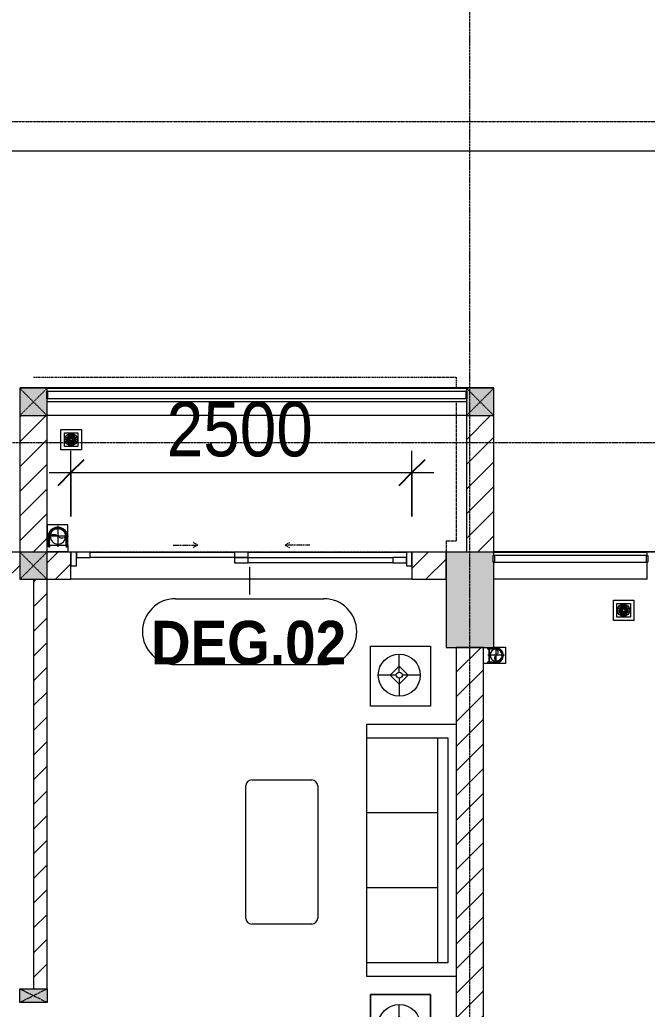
# Model space of a CAD drawing. Header units: millimetres. Extents: x 1591 to 240306, y -15958 to 82755.
# Drawn here: x 68654 to 73254, y 41187 to 48437 of the extents above; entities that cross this region are included whole.
import ezdxf

# ---------------------------------------------------------------- set-up
doc = ezdxf.new("R2010")
doc.units = ezdxf.units.MM
for name, pattern in [('Dash', [6, 3, -3]), ('Dash 1_8_', [6.35, 3.175, -3.175]), ('Dash Dot 3_16_', [7.9375, 4.7625, -1.5875, 0, -1.5875]), ('Grid Line', [22.225, 12.7, -3.175, 3.175, -3.175]), ('IMPORT-CENTER _2_', [40.64, 25.4, -5.08, 5.08, -5.08])]:
    doc.linetypes.add(name, pattern=pattern)
for name, color, linetype, lineweight in [('0-1', 7, 'Continuous', 5), ('A-ANNO-DIMS', 211, 'Continuous', 9), ('A-ANNO-DIMS-160', 211, 'Continuous', 9), ('A-AREA', 32, 'Dash 1_8_', 9), ('A-DOOR', 31, 'Continuous', 9), ('A-DOOR-FRAM', 31, 'Continuous', 9), ('A-DOOR-HDLN', 31, 'Dash', 9), ('A-DOOR-IDEN', 31, 'Continuous', 9), ('A-FLOR-2', 9, 'Continuous', 9), ('A-FLOR-HRAL', 11, 'Continuous', 9), ('A-FLOR-HRAL-1', 254, 'Continuous', 9), ('A-FLOR-HRAL-2', 9, 'Continuous', 9), ('A-WALL', 113, 'Continuous', 9), ('A-WALL-1', 253, 'Continuous', 18), ('A-WALL-2', 9, 'Continuous', 9), ('A-WALL-3', 113, 'Continuous', 18), ('A-WALL-PATT-1', 10, 'Continuous', 9), ('A-WALL-PATT-2', 111, 'Continuous', 9), ('G-ANNO-SYMB-1', 111, 'Dash Dot 3_16_', 18), ('G-IMPT-2', 8, 'IMPORT-CENTER _2_', 9), ('G-IMPT-3', 8, 'Continuous', 9), ('I-FURN', 30, 'Continuous', 9), ('I-FURN-1', 254, 'Continuous', 9), ('M-EQPM', 50, 'Continuous', 9), ('S-COLS', 52, 'Continuous', 9), ('S-COLS-1', 52, 'Continuous', 5), ('S-COLS-2', 7, 'Continuous', 18), ('S-COLS-3', 254, 'Continuous', 9), ('S-COLS-4', 253, 'Continuous', 18), ('S-COLS-5', 52, 'Continuous', 18), ('S-COLS-HDLN', 52, 'Dash', 9), ('S-COLS-HDLN-1', 9, 'Dash', 9), ('S-GRID-1', 1, 'Grid Line', 9)]:
    doc.layers.add(name, color=color, linetype=linetype, lineweight=lineweight)
doc.styles.add('Arial_B_3', font='arialbd_0.ttf', dxfattribs={"width": 0.9, "height": 320})
doc.styles.add('UTM Avo', font='UTM Avo.ttf', dxfattribs={"width": 0.9, "height": 400})
doc.dimstyles.new('1_Dim_chi_tiet_2_5', dxfattribs={"dimscale": 304.8, "dimtxt": 399.720379, "dimasz": 0.629921, "dimexe": 0.524934, "dimexo": 0.0625, "dimgap": 0.052493, "dimtad": 1, "dimdec": 0, "dimrnd": 5, "dimzin": 0, "dimdsep": 46, "dimtxsty": 'UTM Avo', "dimblk1": 'OBLIQUE', "dimblk2": 'OBLIQUE', "dimsah": 1, "dimcen": 0.09, "dimdle": 0.524934, "dimazin": 0, "dimtfac": 1, "dimtdec": 4, "dimtix": 1, "dimtmove": 0, "dimatfit": 3, "dimfxl": 1.049869, "dimfxlon": 1, "dimtvp": 1, "dimtolj": 1, "dimtzin": 0, "dimarcsym": 2})
pattern_1 = [(45, (11001.35, 0), (-90.50967, 90.50967), [])]

# ---------------------------------------------------------------- blocks, each defined once
blk = doc.blocks.new('NCV_TKTC_KET CAU_rvt-1-TKCS_MB TẦNG 3-4')
at = {"layer": 'S-COLS-1'}
blk.add_hatch(color=256, dxfattribs=at).paths.add_polyline_path([(61127.6, 43836.9), (61127.6, 44462), (61122.6, 44462), (61122.6, 44512), (61127.6, 44512), (61127.6, 44536.9), (60777.6, 44536.9), (60777.6, 43836.9), (61122.6, 43836.9)])
at = {"layer": 'S-COLS-2'}
for p, q in [((61127.6, 44536.9), (60777.6, 44536.9)), ((60777.6, 44536.9), (60777.6, 43836.9)), ((61127.6, 44512), (61127.6, 44536.9)), ((61127.6, 43836.9), (61127.6, 44462)), ((60777.6, 43836.9), (61127.6, 43836.9))]:
    blk.add_line(p, q, dxfattribs=at)
blk = doc.blocks.new('LOBBY_SOFA_1 - LOBBY_SOFA_1-V111-TKCS_MB TẦNG 3-4')
at = {"layer": 'I-FURN'}
for p, q in [((-2128.3, 1548.5), (-1160.3, 1548.5)), ((-2172.3, 1064.5), (-2172.3, 1504.5)), ((-1116.3, 1504.5), (-1116.3, 1064.5)), ((-1160.3, 1020.5), (-2128.3, 1020.5)), ((-2556, 660), (-708, 660)), ((-2556, 4.9), (-2556, 660)), ((-2457, 66), (-2457, 660)), ((-1907, 143), (-1907, 660)), ((-1357, 143), (-1357, 660)), ((-807, 660), (-807, 66)), ((-708, 660), (-708, 4.9)), ((-2688.2, 633.5), (-3128.2, 633.5)), ((-3128.2, 633.5), (-3128.2, 193.5)), ((-2688.2, 193.5), (-2688.2, 633.5)), ((-575.9, 633.5), (-135.9, 633.5)), ((-575.9, 193.5), (-575.9, 633.5)), ((-135.9, 633.5), (-135.9, 193.5)), ((-2915.4, 445), (-2915.4, 577)), ((-348.6, 445), (-348.6, 577)), ((-2981.4, 423), (-2915.4, 489)), ((-2915.4, 489), (-2849.4, 423)), ((-348.6, 489), (-414.6, 423)), ((-282.6, 423), (-348.6, 489)), ((-2937.4, 423), (-3069.4, 423)), ((-2915.4, 357), (-2981.4, 423)), ((-2849.4, 423), (-2915.4, 357)), ((-2915.4, 269), (-2915.4, 401)), ((-2893.4, 423), (-2761.4, 423)), ((-370.6, 423), (-502.6, 423)), ((-414.6, 423), (-348.6, 357)), ((-348.6, 357), (-282.6, 423)), ((-348.6, 269), (-348.6, 401)), ((-326.6, 423), (-194.6, 423)), ((-3128.2, 193.5), (-2688.2, 193.5)), ((-135.9, 193.5), (-575.9, 193.5)), ((-807, 143), (-2457, 143)), ((-807, 66), (-2457, 66))]:
    blk.add_line(p, q, dxfattribs=at)
for centre, radius in [((-2915.4, 423), 154), ((-348.6, 423), 154), ((-2915.4, 423), 22), ((-348.6, 423), 22)]:
    blk.add_circle(centre, radius, dxfattribs=at)
for centre, start, end in [((-2128.3, 1504.5), 90, 180), ((-1160.3, 1504.5), 0, 90), ((-2128.3, 1064.5), 180, 270), ((-1160.3, 1064.5), 270, 0)]:
    blk.add_arc(centre, 44, start, end, dxfattribs=at)
at = {"layer": 'I-FURN-1'}
for p, q in [((-2128.3, 1548.5), (-1160.3, 1548.5)), ((-2172.3, 1064.5), (-2172.3, 1504.5)), ((-1116.3, 1504.5), (-1116.3, 1064.5)), ((-1160.3, 1020.5), (-2128.3, 1020.5)), ((-2556, 660), (-708, 660)), ((-2556, 4.9), (-2556, 660)), ((-708, 660), (-708, 4.9)), ((-3128.2, 633.5), (-2688.2, 633.5)), ((-3128.2, 193.5), (-3128.2, 633.5)), ((-2688.2, 633.5), (-2688.2, 193.5)), ((-575.9, 633.5), (-135.9, 633.5)), ((-575.9, 193.5), (-575.9, 633.5)), ((-135.9, 633.5), (-135.9, 193.5)), ((-2688.2, 193.5), (-3128.2, 193.5)), ((-135.9, 193.5), (-575.9, 193.5))]:
    blk.add_line(p, q, dxfattribs=at)
for centre, start, end in [((-2128.3, 1504.5), 90, 180), ((-1160.3, 1504.5), 0, 90), ((-2128.3, 1064.5), 180, 270), ((-1160.3, 1064.5), 270, 0)]:
    blk.add_arc(centre, 44, start, end, dxfattribs=at)
blk = doc.blocks.new('G1_SOF - BO TRU - 100x200-746114-TKCS_MB TẦNG 3-4')
at = {"layer": 'S-COLS'}
blk.add_hatch(color=256, dxfattribs=at).paths.add_polyline_path([(50, -100), (50, 100), (-50, 100), (-50, -100)])
at = {"layer": 'S-COLS-4'}
for p, q in [((-50, 100), (50, 100)), ((-50, -100), (-50, 100)), ((50, 100), (50, -100)), ((50, -100), (-50, -100))]:
    blk.add_line(p, q, dxfattribs=at)
at = {"layer": 'S-COLS-HDLN-1'}
for p, q in [((50, -100), (-50, 100)), ((-50, -100), (50, 100))]:
    blk.add_line(p, q, dxfattribs=at)
blk = doc.blocks.new('Railing - 50 x 10mm-901205-TKCS_MB TẦNG 3-4')
at = {"layer": 'A-FLOR-HRAL-2'}
for p, q in [((25, 5), (-25, 5)), ((-25, 5), (-25, -5)), ((25, -5), (25, 5)), ((-25, -5), (25, -5))]:
    blk.add_line(p, q, dxfattribs=at)
blk = doc.blocks.new('Railing - Railing-998577-TKCS_MB TẦNG 3-4')
at = {"layer": 'A-FLOR-HRAL-2'}
for p, q in [((39339.1, 35251.3), (38224.1, 35251.3)), ((38224.1, 35201.3), (39339.1, 35201.3))]:
    blk.add_line(p, q, dxfattribs=at)
at = {"extrusion": (0, 0, -1), "zscale": -1, "rotation": 270}
for p in [(-38219.1, 35226.3), (-39344.1, 35226.3)]:
    blk.add_blockref('Railing - 50 x 10mm-901205-TKCS_MB TẦNG 3-4', p, dxfattribs=at)
blk = doc.blocks.new('NCV_TKTC_TANG 3 - 4_rvt-2-TKCS_MB TẦNG 3-4')
at = {"layer": 'A-WALL-PATT-1'}
h = blk.add_hatch(dxfattribs=at)
h.set_pattern_fill('FP_1', color=256, style=0, pattern_type=2)
h.set_pattern_definition([(45, (0, 0), (-90.50967, 90.50967), [])])
h.paths.add_polyline_path([(57852.6, 41336.9), (57852.6, 44336.9), (57752.6, 44336.9), (57752.6, 41336.9)])
at = {"layer": 'A-FLOR-2'}
for p, q in [((60927.6, 45536.9), (57852.6, 45536.9)), ((60527.6, 44336.9), (58027.6, 44336.9))]:
    blk.add_line(p, q, dxfattribs=at)
at = {"layer": 'A-WALL-1'}
for p, q in [((57752.6, 44336.9), (57752.6, 41336.9)), ((57852.6, 41336.9), (57852.6, 44336.9))]:
    blk.add_line(p, q, dxfattribs=at)
at = {"layer": 'A-WALL-2'}
for p, q in [((61127.6, 44536.9), (62252.2, 44536.9)), ((62252.2, 44512), (62252.2, 44536.9)), ((62252.2, 44336.9), (62252.2, 44462)), ((62252.2, 44336.9), (61127.6, 44336.9))]:
    blk.add_line(p, q, dxfattribs=at)
at = {"layer": 'A-FLOR-HRAL-1'}
blk.add_blockref('Railing - Railing-998577-TKCS_MB TẦNG 3-4', (22908.5, 9260.7), dxfattribs=at)
at = {"layer": 'I-FURN-1', "rotation": 89.99999999999972}
blk.add_blockref('LOBBY_SOFA_1 - LOBBY_SOFA_1-V111-TKCS_MB TẦNG 3-4', (60857.5, 43983.4), dxfattribs=at)
at = {"layer": 'S-COLS-3', "rotation": 270.0000000000007}
blk.add_blockref('G1_SOF - BO TRU - 100x200-746114-TKCS_MB TẦNG 3-4', (57752.6, 41286.9), dxfattribs=at)
blk = doc.blocks.new('DEG_02-DEG_03 - DEG_02-2500x2400mm-CỬA ĐI 02 CÁNH TRƯỢT-625766-TKCS_MB TẦNG 3-4')
at = {"layer": 'A-DOOR'}
for p, q in [((-1110, 100), (-1210, 100)), ((-1210, 100), (-1210, 60)), ((-1110, 60), (-1110, 100)), ((-1110, 100), (-50, 100)), ((50, 100), (-50, 100)), ((-50, 100), (-50, 60)), ((50, 60), (50, 100)), ((-1210, 60), (-1110, 60)), ((-50, 60), (-1110, 60)), ((50, 60), (-50, 60)), ((-50, 60), (-50, 20)), ((-50, 60), (50, 60)), ((-50, 20), (50, 20)), ((50, 20), (50, 60)), ((50, 60), (1110, 60)), ((1110, 20), (50, 20)), ((1210, 60), (1110, 60)), ((1110, 60), (1110, 20)), ((1110, 20), (1210, 20)), ((1210, 20), (1210, 60))]:
    blk.add_line(p, q, dxfattribs=at)
at = {"layer": 'A-DOOR-FRAM'}
for p, q in [((-1210, 100), (-1250, 100)), ((-1250, 100), (-1250, 0)), ((-1210, 0), (-1210, 100)), ((1250, 100), (1210, 100)), ((1210, 100), (1210, 0)), ((1250, 0), (1250, 100)), ((-1250, 0), (-1210, 0)), ((1210, 0), (1250, 0))]:
    blk.add_line(p, q, dxfattribs=at)
at = {"layer": 'A-DOOR-HDLN'}
for p, q in [((-500.4, 151.1), (-320.4, 151.1)), ((-320.4, 151.1), (-355, 171.1)), ((-320.4, 151.1), (-355, 131.1)), ((320.4, 151.1), (355, 171.1)), ((320.4, 151.1), (355, 131.1)), ((500.4, 151.1), (320.4, 151.1))]:
    blk.add_line(p, q, dxfattribs=at)
blk = doc.blocks.new('Railing - 50 x 10mm-1251311-TKCS_MB TẦNG 3-4')
at = {"layer": 'A-FLOR-HRAL'}
for p, q in [((25, 5), (-25, 5)), ((-25, 5), (-25, -5)), ((25, -5), (25, 5)), ((-25, -5), (25, -5))]:
    blk.add_line(p, q, dxfattribs=at)
blk = doc.blocks.new('Railing - Railing-1558314-TKCS_MB TẦNG 3-4')
at = {"layer": 'A-FLOR-HRAL'}
for p, q in [((60922.6, 45712.4), (57857.6, 45712.4)), ((57857.6, 45662.4), (60922.6, 45662.4))]:
    blk.add_line(p, q, dxfattribs=at)
at = {"rotation": 90}
for p in [(57852.6, 45687.4), (60927.6, 45687.4)]:
    blk.add_blockref('Railing - 50 x 10mm-1251311-TKCS_MB TẦNG 3-4', p, dxfattribs=at)
blk = doc.blocks.new('G1_SOF - BO TRU - 200x200-V21-TKCS_MB TẦNG 3-4')
at = {"layer": 'S-COLS'}
blk.add_hatch(color=256, dxfattribs=at).paths.add_polyline_path([(100, -100), (100, 25.4), (95, 25.4), (95, 75.4), (100, 75.4), (100, 100), (-100, 100), (-100, -100), (95, -100)])
at = {"layer": 'S-COLS-5'}
for p, q in [((100, 100), (-100, 100)), ((-100, 100), (-100, -100)), ((100, 75.4), (100, 100)), ((100, -100), (100, 25.4)), ((-100, -100), (100, -100))]:
    blk.add_line(p, q, dxfattribs=at)
at = {"layer": 'S-COLS-HDLN'}
for p, q in [((100, 100), (-100, -100)), ((-100, 100), (100, -100))]:
    blk.add_line(p, q, dxfattribs=at)
blk = doc.blocks.new('G1_SOF - BO TRU - 200x200-V22-TKCS_MB TẦNG 3-4')
at = {"layer": 'S-COLS'}
blk.add_hatch(color=256, dxfattribs=at).paths.add_polyline_path([(-100, -100), (100, -100), (100, 100), (-100, 100), (-100, 75.4), (-95, 75.4), (-95, 25.4), (-100, 25.4)])
at = {"layer": 'S-COLS-5'}
for p, q in [((100, 100), (-100, 100)), ((-100, 100), (-100, 75.4)), ((100, -100), (100, 100)), ((-100, 25.4), (-100, -100)), ((-100, -100), (100, -100))]:
    blk.add_line(p, q, dxfattribs=at)
at = {"layer": 'S-COLS-HDLN'}
for p, q in [((100, 100), (-100, -100)), ((-100, 100), (100, -100))]:
    blk.add_line(p, q, dxfattribs=at)
blk = doc.blocks.new('G1_SOF - BO TRU - 200x200-3054293-TKCS_MB TẦNG 3-4')
at = {"layer": 'S-COLS'}
blk.add_hatch(color=256, dxfattribs=at).paths.add_polyline_path([(100, -100), (100, 100), (-100, 100), (-100, -100)])
at = {"layer": 'S-COLS-5'}
for p, q in [((100, 100), (-100, 100)), ((-100, 100), (-100, -100)), ((100, -100), (100, 100)), ((-100, -100), (100, -100))]:
    blk.add_line(p, q, dxfattribs=at)
at = {"layer": 'S-COLS-HDLN'}
for p, q in [((100, 100), (-100, -100)), ((-100, 100), (100, -100))]:
    blk.add_line(p, q, dxfattribs=at)
blk = doc.blocks.new('TKTC_XREF_251221_MB TANG 2-7 - TKTC_XREF_260130_MB TANG 2-5_dwg_THU NUOC - THU NUOC-444531-TKCS_MB TẦNG 1-4746810-TKCS_MB TẦNG 3-4')
at = {"layer": 'G-IMPT-3'}
for p, q in [((-23.3, 10.8), (40.9, 10.8)), ((40.9, 4.8), (-23.3, 4.8)), ((-11, 23.3), (28.5, 23.3)), ((28.5, 17.3), (-11, 17.3)), ((-1.1, 35.6), (18.5, 35.6)), ((18.5, 29.6), (-1.1, 29.6)), ((-23.3, -13.6), (40.9, -13.6)), ((40.9, -19.6), (-23.3, -19.6)), ((-11, -26.1), (28.5, -26.1)), ((28.5, -32.1), (-11, -32.1)), ((-1.1, -38.5), (18.5, -38.5)), ((18.5, -44.5), (-1.1, -44.5))]:
    blk.add_line(p, q, dxfattribs=at)
at = {"layer": 'G-IMPT-3', "flags": 128}
for points in [[(83.7, -79.4), (83.7, 70.6), (-66.3, 70.6), (-66.3, -79.4)], [(58.7, -54.4), (58.7, 45.6), (-41.3, 45.6), (-41.3, -54.4)]]:
    blk.add_lwpolyline(points, close=True, dxfattribs=at)
for points in [[(-23.3, -1.2), (0.7, -1.2), (0.7, -7.2), (-23.3, -7.2)], [(40.9, -7.2), (16.7, -7.2), (16.7, -1.2), (40.9, -1.2)]]:
    blk.add_lwpolyline(points, dxfattribs=at)
at = {"layer": 'G-IMPT-3'}
for centre, radius, start, end in [((8.7, -4.4), 45, 360, 180), ((8.7, -4.4), 45, 360, 180), ((-23.3, 7.8), 3, 90, 270), ((-11, 20.3), 3, 90, 270), ((-1.1, 32.6), 3, 90, 270), ((18.5, 32.6), 3, 270, 90), ((28.5, 20.3), 3, 270, 90), ((40.9, 7.8), 3, 270, 90), ((8.7, -4.4), 45, 180, 360), ((8.7, -4.4), 45, 180, 360), ((-23.3, -4.2), 3, 90, 270), ((-23.3, -16.6), 3, 90, 270), ((-11, -29.1), 3, 90, 270), ((-1.1, -41.5), 3, 90, 270), ((18.5, -41.5), 3, 270, 90), ((28.5, -29.1), 3, 270, 90), ((40.9, -4.2), 3, 270, 90), ((40.9, -16.6), 3, 270, 90)]:
    blk.add_arc(centre, radius, start, end, dxfattribs=at)
blk = doc.blocks.new('TKTC_XREF_251221_MB TANG 2-7 - TKTC_XREF_260130_MB TANG 2-5_dwg_$cc-4746806-TKCS_MB TẦNG 3-4')
at = {"layer": 'G-IMPT-2'}
for p, q in [((-0.673, 0), (0.673, 0)), ((0, -0.673), (0, 0.673))]:
    blk.add_line(p, q, dxfattribs=at)
at = {"layer": 'M-EQPM'}
blk.add_circle((0, 0), 0.5, dxfattribs=at)
for centre, radius, start, end in [((0, 0), 0.5, 90, 270), ((0.188, 0.25), 0.313, 126.8699, 233.1301), ((-0.188, -0.25), 0.313, 306.8699, 53.1301)]:
    blk.add_arc(centre, radius, start, end, dxfattribs=at)
blk = doc.blocks.new('TKTC_XREF_251221_MB TANG 2-7 - TKTC_XREF_260130_MB TANG 2-5_dwg_CUM U_DN100-4746796-TKCS_MB TẦNG 3-4')
at = {"layer": 'G-IMPT-3'}
blk.add_hatch(color=256, dxfattribs=at).paths.add_polyline_path([(0, 61), (0, 57), (14.8, 55.1), (28.5, 49.4), (40.3, 40.3), (49.4, 28.5), (55.1, 14.8), (57, 0), (55.1, -14.8), (49.4, -28.5), (40.3, -40.3), (28.5, -49.4), (14.8, -55.1), (0, -57), (0, -61), (15.8, -58.9), (30.5, -52.8), (43.1, -43.1), (52.8, -30.5), (58.9, -15.8), (61, 0), (58.9, 15.8), (52.8, 30.5), (43.1, 43.1), (30.5, 52.8), (15.8, 58.9)])
for p, q in [((-79.1, 66.6), (-79.1, 63.4)), ((-76.6, 66.6), (-76.6, 63.4)), ((-74.6, 66.6), (-74.6, 63.4)), ((-72.7, 69.3), (-72.7, 60.7)), ((-66.9, 67.9), (-71.7, 67.9)), ((-66.9, 62.1), (-71.7, 62.1)), ((-65, 69), (0, 69)), ((-79.1, -63.4), (-79.1, -66.6)), ((-76.6, -63.4), (-76.6, -66.6)), ((-74.6, -63.4), (-74.6, -66.6)), ((-72.7, -60.7), (-72.7, -69.3)), ((-66.9, -62.1), (-71.7, -62.1)), ((-66.9, -67.9), (-71.7, -67.9)), ((-65, -69), (0, -69))]:
    blk.add_line(p, q, dxfattribs=at)
at = {"layer": 'G-IMPT-3', "flags": 128}
for points in [[(-72.7, 67.6), (-78.1, 67.6), (-78.1, 62.4), (-72.7, 62.4)], [(-71.7, 59.2), (-66.9, 59.2), (-66.9, 70.8), (-71.7, 70.8)], [(-66.9, 70.8), (-66.9, 72.7), (-65, 72.7), (-65, 57.3), (-66.9, 57.3), (-66.9, 59.2)], [(-65, 61), (0, 61), (0, 57)], [(-72.7, -62.4), (-78.1, -62.4), (-78.1, -67.6), (-72.7, -67.6)], [(-71.7, -70.8), (-66.9, -70.8), (-66.9, -59.2), (-71.7, -59.2)], [(-66.9, -59.2), (-66.9, -57.3), (-65, -57.3), (-65, -72.7), (-66.9, -72.7), (-66.9, -70.8)], [(-65, -61), (0, -61), (0, -57)]]:
    blk.add_lwpolyline(points, dxfattribs=at)
at = {"layer": 'G-IMPT-3'}
for centre, radius, start, end in [((-78.1, 66.6), 0.96, 90, 180), ((-78.1, 63.4), 0.96, 180, 270), ((-71.1, 69.3), 1.56, 112.61986, 247.38014), ((-67.9, 65), 4.8, 143.1301, 216.8699), ((-71.1, 60.7), 1.56, 112.61986, 247.38014), ((0, 0), 69, 270, 90), ((0, 0), 61, 270, 90), ((0, 0), 57, 270, 90), ((-78.1, -63.4), 0.96, 90, 180), ((-78.1, -66.6), 0.96, 180, 270), ((-71.1, -60.7), 1.56, 112.61986, 247.38014), ((-67.9, -65), 4.8, 143.1301, 216.8699), ((-71.1, -69.3), 1.56, 112.61986, 247.38014)]:
    blk.add_arc(centre, radius, start, end, dxfattribs=at)
blk = doc.blocks.new('TKTC_XREF_251221_MB TANG 2-7 - TKTC_XREF_260130_MB TANG 2-5_dwg_$cc-4746805-TKCS_MB TẦNG 3-4')
at = {"layer": 'G-IMPT-2'}
for p, q in [((0, -0.673), (0, 0.673)), ((-0.673, 0), (0.673, 0))]:
    blk.add_line(p, q, dxfattribs=at)
at = {"layer": 'M-EQPM'}
blk.add_circle((0, 0), 0.5, dxfattribs=at)
for centre, radius, start, end in [((0, 0), 0.5, 90, 270), ((0.188, 0.25), 0.313, 126.8699, 233.1301), ((-0.188, -0.25), 0.313, 306.8699, 53.1301)]:
    blk.add_arc(centre, radius, start, end, dxfattribs=at)
blk = doc.blocks.new('TKTC_XREF_251221_MB TANG 2-7 - TKTC_XREF_260130_MB TANG 2-5_dwg_CUM U_DN100-4746799-TKCS_MB TẦNG 3-4')
at = {"layer": 'G-IMPT-3'}
blk.add_hatch(color=256, dxfattribs=at).paths.add_polyline_path([(0, 61), (15.8, 58.9), (30.5, 52.8), (43.1, 43.1), (52.8, 30.5), (58.9, 15.8), (61, 0), (58.9, -15.8), (52.8, -30.5), (43.1, -43.1), (30.5, -52.8), (15.8, -58.9), (0, -61), (0, -57), (14.8, -55.1), (28.5, -49.4), (40.3, -40.3), (49.4, -28.5), (55.1, -14.8), (57, 0), (55.1, 14.8), (49.4, 28.5), (40.3, 40.3), (28.5, 49.4), (14.8, 55.1), (0, 57)])
for p, q in [((-79.1, 66.6), (-79.1, 63.4)), ((-76.6, 66.6), (-76.6, 63.4)), ((-74.6, 66.6), (-74.6, 63.4)), ((-72.7, 69.3), (-72.7, 60.7)), ((-66.9, 67.9), (-71.7, 67.9)), ((-66.9, 62.1), (-71.7, 62.1)), ((-65, 69), (0, 69)), ((-79.1, -63.4), (-79.1, -66.6)), ((-76.6, -63.4), (-76.6, -66.6)), ((-74.6, -63.4), (-74.6, -66.6)), ((-72.7, -60.7), (-72.7, -69.3)), ((-66.9, -62.1), (-71.7, -62.1)), ((-66.9, -67.9), (-71.7, -67.9)), ((-65, -69), (0, -69))]:
    blk.add_line(p, q, dxfattribs=at)
at = {"layer": 'G-IMPT-3', "flags": 128}
for points in [[(-72.7, 67.6), (-78.1, 67.6), (-78.1, 62.4), (-72.7, 62.4)], [(-71.7, 59.2), (-66.9, 59.2), (-66.9, 70.8), (-71.7, 70.8)], [(-66.9, 70.8), (-66.9, 72.7), (-65, 72.7), (-65, 57.3), (-66.9, 57.3), (-66.9, 59.2)], [(-65, 61), (0, 61), (0, 57)], [(-72.7, -62.4), (-78.1, -62.4), (-78.1, -67.6), (-72.7, -67.6)], [(-71.7, -70.8), (-66.9, -70.8), (-66.9, -59.2), (-71.7, -59.2)], [(-66.9, -59.2), (-66.9, -57.3), (-65, -57.3), (-65, -72.7), (-66.9, -72.7), (-66.9, -70.8)], [(-65, -61), (0, -61), (0, -57)]]:
    blk.add_lwpolyline(points, dxfattribs=at)
at = {"layer": 'G-IMPT-3'}
for centre, radius, start, end in [((-78.1, 66.6), 0.96, 90, 180), ((-78.1, 63.4), 0.96, 180, 270), ((-71.1, 69.3), 1.56, 112.61986, 247.38014), ((-67.9, 65), 4.8, 143.1301, 216.8699), ((-71.1, 60.7), 1.56, 112.61986, 247.38014), ((0, 0), 69, 270, 90), ((0, 0), 61, 270, 90), ((0, 0), 57, 270, 90), ((-78.1, -63.4), 0.96, 90, 180), ((-78.1, -66.6), 0.96, 180, 270), ((-71.1, -60.7), 1.56, 112.61986, 247.38014), ((-67.9, -65), 4.8, 143.1301, 216.8699), ((-71.1, -69.3), 1.56, 112.61986, 247.38014)]:
    blk.add_arc(centre, radius, start, end, dxfattribs=at)
blk = doc.blocks.new('TKTC_XREF_251221_MB TANG 2-7 - TKTC_XREF_251221_MB TANG 2-7-2039446-TKCS_MB TẦNG 3-4')
at = {"layer": 'M-EQPM'}
for p, q in [((27475, 28502.1), (24000, 28502.1)), ((24201.3, 27499.8), (24201.3, 27350.2)), ((24351.6, 27499.8), (24201.3, 27499.8)), ((24351.6, 27350.2), (24351.6, 27499.8)), ((24201.1, 27300.3), (24201.4, 27350.1)), ((24201.3, 27350.2), (24351.6, 27350.2)), ((24201.4, 27350.1), (24351.9, 27350.1)), ((24351.9, 27350.1), (24351.6, 27300.3)), ((24351.6, 27300.3), (24201.1, 27300.3)), ((32200, 27302.1), (27475, 27302.1)), ((27440, 26600), (27440, 26484.2)), ((27440, 26482.2), (27440, 26600)), ((27475, 26601.8), (27560, 26601.8)), ((27560, 26601.8), (27560, 26482.2)), ((27440, 26484.2), (27400, 26484.2)), ((27560, 26482.2), (27440, 26482.2))]:
    blk.add_line(p, q, dxfattribs=at)
at = {"extrusion": (0, 0, -1), "zscale": -1}
for p in [(-24385.4, 28127.9), (-28435.4, 26877.9)]:
    blk.add_blockref('TKTC_XREF_251221_MB TANG 2-7 - TKTC_XREF_260130_MB TANG 2-5_dwg_THU NUOC - THU NUOC-444531-TKCS_MB TẦNG 1-4746810-TKCS_MB TẦNG 3-4', p, dxfattribs=at)
at = {"extrusion": (0, 0, -1)}
for name, p, xscale, yscale, zscale, rotation in [('TKTC_XREF_251221_MB TANG 2-7 - TKTC_XREF_260130_MB TANG 2-5_dwg_$cc-4746805-TKCS_MB TẦNG 3-4', (-24280.1, 27415.1), 113.7150000000073, 113.7150000000073, -113.7150000000073, 269.9990086637471), ('TKTC_XREF_251221_MB TANG 2-7 - TKTC_XREF_260130_MB TANG 2-5_dwg_CUM U_DN100-4746799-TKCS_MB TẦNG 3-4', (-24279.2, 27415.1), 0.9975000000000006, 0.9975000000000006, -0.9975000000000006, 90.00099133829468), ('TKTC_XREF_251221_MB TANG 2-7 - TKTC_XREF_260130_MB TANG 2-5_dwg_$cc-4746806-TKCS_MB TẦNG 3-4', (-27492.9, 26544.2), 90.00000000005069, 90.00000000005069, -90.0000000000507, 0.3740267799372842)]:
    blk.add_blockref(name, p, dxfattribs=dict(at, xscale=xscale, yscale=yscale, zscale=zscale, rotation=rotation))
at = {"xscale": 0.7894736842105242, "yscale": 0.7894736842105242, "zscale": 0.7894736842105242}
blk.add_blockref('TKTC_XREF_251221_MB TANG 2-7 - TKTC_XREF_260130_MB TANG 2-5_dwg_CUM U_DN100-4746796-TKCS_MB TẦNG 3-4', (27491.3, 26542.5), dxfattribs=at)
blk = doc.blocks.new('DIMBLOCK37-TKCS_MB TẦNG 3-4')
at = {"layer": 'A-ANNO-DIMS-160'}
for p, q in [((59853.9, 47797.1), (59853.9, 47317.1)), ((59853.9, 47477.1), (59853.9, 47797.1)), ((123054, 47797.1), (123054, 47317.1)), ((123054, 47477.1), (123054, 47797.1)), ((59693.9, 47477.1), (123214, 47477.1))]:
    blk.add_line(p, q, dxfattribs=at)
at = {"layer": 'A-ANNO-DIMS-160', "lineweight": 25}
for p, q in [((59853.9, 47477.1), (59949.9, 47573.1)), ((123054, 47477.1), (123150, 47573.1)), ((59853.9, 47477.1), (59757.9, 47381.1)), ((123054, 47477.1), (122958, 47381.1))]:
    blk.add_line(p, q, dxfattribs=at)
at = {"layer": 'A-ANNO-DIMS-160', "color": 0, "insert": (90769.2, 47996.8), "char_height": 400, "width": 1643.295, "attachment_point": 1, "line_spacing_factor": 1.110334, "style": 'UTM Avo'}
blk.add_mtext('63200', dxfattribs=at)
blk = doc.blocks.new('_Oblique')
at = {"color": 0, "linetype": 'ByBlock', "lineweight": -2}
blk.add_line((-0.5, -0.5), (0.5, 0.5), dxfattribs=at)
blk = doc.blocks.new('DIMBLOCK106-TKCS_MB TẦNG 3-4')
at = {"layer": 'A-ANNO-DIMS-160'}
for p, q in [((69028.9, 44798.5), (69028.9, 45278.5)), ((71528.9, 44798.5), (71528.9, 45278.5)), ((68868.9, 45118.5), (71688.9, 45118.5)), ((69028.9, 45118.5), (69028.9, 44798.5)), ((71528.9, 45118.5), (71528.9, 44798.5))]:
    blk.add_line(p, q, dxfattribs=at)
at = {"layer": 'A-ANNO-DIMS-160', "lineweight": 25}
for p, q in [((69028.9, 45118.5), (69124.9, 45214.5)), ((71528.9, 45118.5), (71624.9, 45214.5)), ((69028.9, 45118.5), (68932.9, 45022.5)), ((71528.9, 45118.5), (71432.9, 45022.5))]:
    blk.add_line(p, q, dxfattribs=at)
at = {"layer": 'A-ANNO-DIMS-160', "color": 0, "insert": (69731.1, 45638.1), "char_height": 400, "width": 1314.636, "attachment_point": 1, "line_spacing_factor": 1.110334, "style": 'UTM Avo'}
blk.add_mtext('2500', dxfattribs=at)
blk = doc.blocks.new('DIMBLOCK219-TKCS_MB TẦNG 3-4')
at = {"layer": 'A-ANNO-DIMS-160'}
for p, q in [((69028.9, 44798.5), (69028.9, 45278.5)), ((71528.9, 44798.5), (71528.9, 45278.5)), ((68868.9, 45118.5), (71688.9, 45118.5)), ((69028.9, 45118.5), (69028.9, 44798.5)), ((71528.9, 45118.5), (71528.9, 44798.5))]:
    blk.add_line(p, q, dxfattribs=at)
at = {"layer": 'A-ANNO-DIMS-160', "lineweight": 25}
for p, q in [((69028.9, 45118.5), (69124.9, 45214.5)), ((71528.9, 45118.5), (71624.9, 45214.5)), ((69028.9, 45118.5), (68932.9, 45022.5)), ((71528.9, 45118.5), (71432.9, 45022.5))]:
    blk.add_line(p, q, dxfattribs=at)
at = {"layer": 'A-ANNO-DIMS-160', "color": 0, "insert": (69731.1, 45638.1), "char_height": 400, "width": 1314.636, "attachment_point": 1, "line_spacing_factor": 1.110334, "style": 'UTM Avo'}
blk.add_mtext('2500', dxfattribs=at)
blk = doc.blocks.new('STN_Door Tag - STN_Door Tag-1788670-TKCS_MB TẦNG 3-4')
at = {"layer": 'A-DOOR-IDEN'}
for p, q in [((-3.37, 1.495), (3.431, 1.495)), ((-3.37, -1.524), (3.431, -1.524))]:
    blk.add_line(p, q, dxfattribs=at)
for centre, start, end in [((-3.37, -0.015), 90, 270), ((3.431, -0.015), 270, 90)]:
    blk.add_arc(centre, 1.509, start, end, dxfattribs=at)

msp = doc.modelspace()

# ---------------------------------------------------------------- hatches: boundary and pattern name
at = {"layer": 'A-WALL-PATT-2'}
h = msp.add_hatch(dxfattribs=at)
h.set_pattern_fill('FP_1', color=256, style=0, pattern_type=2)
h.set_pattern_definition(pattern_1)
h.paths.add_polyline_path([(68728.1, 44536.9), (68853.9, 44536.9), (68853.9, 45536.9), (68653.9, 45536.9), (68653.9, 44536.9)])
h = msp.add_hatch(dxfattribs=at)
h.set_pattern_fill('FP_1', color=256, style=0, pattern_type=2)
h.set_pattern_definition(pattern_1)
h.paths.add_polyline_path([(71952.1, 44537.4), (72128.9, 44537.4), (72128.9, 45536.9), (71928.9, 45536.9), (71928.9, 44537.4)])
h = msp.add_hatch(dxfattribs=at)
h.set_pattern_fill('FP_1', color=256, style=0, pattern_type=2)
h.set_pattern_definition(pattern_1)
h.paths.add_polyline_path([(68653.9, 44336.9), (68653.9, 44536.9), (67653.9, 44536.9), (67653.9, 44336.9)])
h.paths.add_polyline_path([(65253.9, 44336.9), (66253.9, 44336.9), (66253.9, 44536.9), (65253.9, 44536.9), (65253.9, 44370.3)])
h.paths.add_polyline_path([(65053.9, 44336.9), (65053.9, 44336.9), (65053.9, 44462)])
h.paths.add_polyline_path([(65053.9, 44512), (65053.9, 44512), (65053.9, 44536.9)])
h = msp.add_hatch(dxfattribs=at)
h.set_pattern_fill('FP_1', color=256, style=0, pattern_type=2)
h.set_pattern_definition(pattern_1)
h.paths.add_polyline_path([(71778.9, 44336.9), (71778.9, 44536.9), (71528.9, 44536.9), (71528.9, 44336.9)])
h.paths.add_polyline_path([(68853.9, 44336.9), (69028.9, 44336.9), (69028.9, 44536.9), (68853.9, 44536.9)])
h = msp.add_hatch(dxfattribs=at)
h.set_pattern_fill('FP_1', color=256, style=0, pattern_type=2)
h.set_pattern_definition(pattern_1)
h.paths.add_polyline_path([(71952.1, 40536.9), (72053.9, 40536.9), (72053.9, 43837), (71853.9, 43837), (71853.9, 40536.9)])

# ---------------------------------------------------------------- linework, layer by layer
at = {"layer": 'A-AREA'}
for p, q in [((68753.9, 45818.8), (71853.9, 45818.8)), ((71853.9, 45818.8), (71853.9, 45737.4)), ((71853.9, 45637.4), (71853.9, 44616.8)), ((71778.9, 44618.4), (71853.9, 44618.4)), ((71778.9, 44618.4), (71778.9, 44536.9))]:
    msp.add_line(p, q, dxfattribs=at)
at = {"layer": 'A-DOOR-IDEN'}
msp.add_line((70338.7, 44428.1), (70339, 44224.9), dxfattribs=at)
at = {"layer": 'A-WALL'}
for p, q in [((68853.9, 45737.4), (71928.9, 45737.4)), ((71928.9, 45637.4), (68853.9, 45637.4)), ((70328.9, 44536.9), (71488.9, 44536.9)), ((71528.9, 44336.9), (69028.9, 44336.9))]:
    msp.add_line(p, q, dxfattribs=at)
at = {"layer": 'A-WALL-3'}
for p, q in [((68853.9, 45737.4), (68653.9, 45737.4)), ((72128.9, 45737.4), (71928.9, 45737.4)), ((68653.9, 45536.9), (68653.9, 44536.9)), ((68853.9, 44536.9), (68853.9, 45536.9)), ((71928.9, 45536.9), (71928.9, 44537.4)), ((72128.9, 44537.4), (72128.9, 45536.9)), ((68653.9, 44536.9), (67653.9, 44536.9)), ((69028.9, 44536.9), (68853.9, 44536.9)), ((69028.9, 44336.9), (69028.9, 44536.9)), ((71778.9, 44536.9), (71528.9, 44536.9)), ((71528.9, 44536.9), (71528.9, 44336.9)), ((71778.9, 44336.9), (71778.9, 44536.9)), ((71928.9, 44537.4), (72128.9, 44537.4)), ((68853.9, 44336.9), (69028.9, 44336.9)), ((71528.9, 44336.9), (71778.9, 44336.9)), ((71853.9, 43837), (71853.9, 40536.9)), ((72053.9, 43837), (71853.9, 43837)), ((72053.9, 40536.9), (72053.9, 43837))]:
    msp.add_line(p, q, dxfattribs=at)
at = {"layer": 'G-ANNO-SYMB-1'}
msp.add_line((39749.2, 47691.5), (145928.2, 47691.5), dxfattribs=at)
at = {"layer": 'S-GRID-1'}
for p, q in [((71953.9, 19175.3), (71953.9, 76690.4)), ((139245.7, 45336.9), (45492.6, 45336.9)), ((137213.7, 44536.9), (47524.6, 44536.9))]:
    msp.add_line(p, q, dxfattribs=at)

# ---------------------------------------------------------------- block references
at = {"layer": '0-1'}
for name in ['NCV_TKTC_KET CAU_rvt-1-TKCS_MB TẦNG 3-4', 'NCV_TKTC_TANG 3 - 4_rvt-2-TKCS_MB TẦNG 3-4']:
    msp.add_blockref(name, (11001.4, 0), dxfattribs=at)
at = {"layer": 'A-DOOR'}
msp.add_blockref('DEG_02-DEG_03 - DEG_02-2500x2400mm-CỬA ĐI 02 CÁNH TRƯỢT-625766-TKCS_MB TẦNG 3-4', (70278.9, 44436.9), dxfattribs=at)
at = {"layer": 'A-DOOR-IDEN', "xscale": 159.9999999999999, "yscale": 159.9999999999999, "zscale": 159.9999999999999}
msp.add_blockref('STN_Door Tag - STN_Door Tag-1788670-TKCS_MB TẦNG 3-4', (70334.1, 43956), dxfattribs=at)
at = {"layer": 'A-FLOR-HRAL'}
msp.add_blockref('Railing - Railing-1558314-TKCS_MB TẦNG 3-4', (11001.4, 0), dxfattribs=at)
at = {"layer": 'M-EQPM'}
msp.add_blockref('TKTC_XREF_251221_MB TANG 2-7 - TKTC_XREF_251221_MB TANG 2-7-2039446-TKCS_MB TẦNG 3-4', (44653.9, 17236.9), dxfattribs=at)
at = {"layer": 'S-COLS'}
for name, p in [('G1_SOF - BO TRU - 200x200-V21-TKCS_MB TẦNG 3-4', (68753.9, 45636.9)), ('G1_SOF - BO TRU - 200x200-V22-TKCS_MB TẦNG 3-4', (72028.9, 45636.9)), ('G1_SOF - BO TRU - 200x200-3054293-TKCS_MB TẦNG 3-4', (68753.9, 44436.9))]:
    msp.add_blockref(name, p, dxfattribs=at)

# ---------------------------------------------------------------- texts
at = {"layer": 'A-DOOR-IDEN', "insert": (70330.9, 43870.6), "char_height": 320, "width": 1467.36, "attachment_point": 5, "line_spacing_factor": 0.936439, "style": 'Arial_B_3'}
msp.add_mtext('\\pt7.2,14.4,21.6,28.8,36,43.2,50.4,57.6,64.8,72,79.2,86.4,93.6,100.8,108,115.2,122.4,129.6,136.8,144,151.2,158.4,165.6,172.8,180,187.2,194.4,201.6,208.8,216,223.2,230.4;DEG.02', dxfattribs=at)

# ---------------------------------------------------------------- dimensions: what is measured, and where the dimension line sits
at = {"layer": 'A-ANNO-DIMS'}
for base, p1, p2, override, picture, middle in [((123054, 47477.1), (59853.9, 47797.1), (123054, 47797.1), {"dimpost": '<>', "dimfxl": 63200.07133}, 'DIMBLOCK37-TKCS_MB TẦNG 3-4', (91454, 47700.1)), ((71528.9, 45118.5), (69028.9, 44798.5), (71528.9, 44798.5), {"dimpost": '<>', "dimfxl": 2500}, 'DIMBLOCK106-TKCS_MB TẦNG 3-4', (70278.9, 45341.5)), ((71528.9, 45118.5), (69028.9, 44798.5), (71528.9, 44798.5), {"dimpost": '<>', "dimfxl": 2500}, 'DIMBLOCK219-TKCS_MB TẦNG 3-4', (70278.9, 45341.5))]:
    dim = msp.add_linear_dim(base=base, p1=p1, p2=p2, dimstyle='1_Dim_chi_tiet_2_5', override=override, dxfattribs=at)
    dim.commit()
    dim.dimension.update_dxf_attribs({"geometry": picture, "text_midpoint": middle})

doc.saveas('drawing.dxf')
